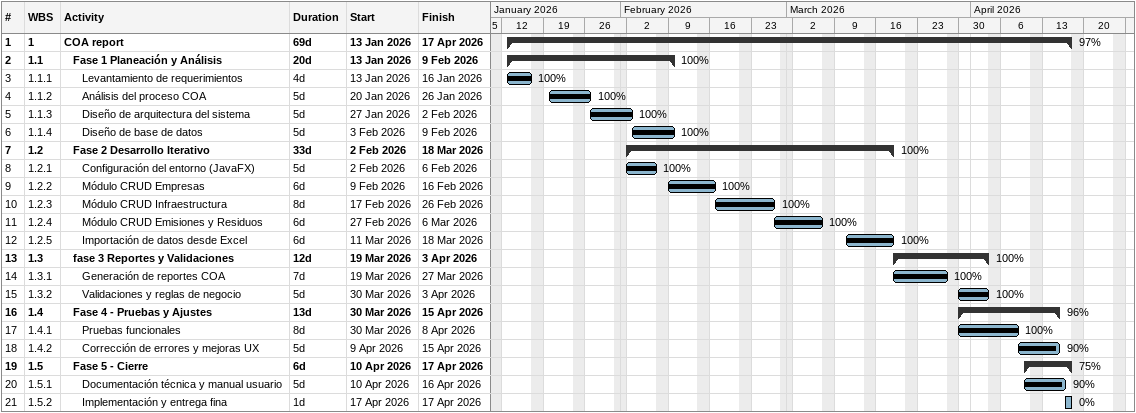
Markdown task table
| ID | WBS | Task | Duration | Start | Finish | % complete |
|---|---|---|---|---|---|---|
| 1 | 1 | **COA report** | 69d | 2026-01-13 | 2026-04-17 | 97 |
| 2 | 1.1 | **Fase 1 Planeación y Análisis** | 20d | 2026-01-13 | 2026-02-09 | 100 |
| 3 | 1.1.1 | Levantamiento de requerimientos | 4d | 2026-01-13 | 2026-01-16 | 100 |
| 4 | 1.1.2 | Análisis del proceso COA | 5d | 2026-01-20 | 2026-01-26 | 100 |
| 5 | 1.1.3 | Diseño de arquitectura del sistema | 5d | 2026-01-27 | 2026-02-02 | 100 |
| 6 | 1.1.4 | Diseño de base de datos | 5d | 2026-02-03 | 2026-02-09 | 100 |
| 7 | 1.2 | **Fase 2 Desarrollo Iterativo** | 33d | 2026-02-02 | 2026-03-18 | 100 |
| 8 | 1.2.1 | Configuración del entorno (JavaFX) | 5d | 2026-02-02 | 2026-02-06 | 100 |
| 9 | 1.2.2 | Módulo CRUD Empresas | 6d | 2026-02-09 | 2026-02-16 | 100 |
| 10 | 1.2.3 | Módulo CRUD Infraestructura | 8d | 2026-02-17 | 2026-02-26 | 100 |
| 11 | 1.2.4 | Módulo CRUD Emisiones y Residuos | 6d | 2026-02-27 | 2026-03-06 | 100 |
| 12 | 1.2.5 | Importación de datos desde Excel | 6d | 2026-03-11 | 2026-03-18 | 100 |
| 13 | 1.3 | **fase 3 Reportes y Validaciones** | 12d | 2026-03-19 | 2026-04-03 | 100 |
| 14 | 1.3.1 | Generación de reportes COA | 7d | 2026-03-19 | 2026-03-27 | 100 |
| 15 | 1.3.2 | Validaciones y reglas de negocio | 5d | 2026-03-30 | 2026-04-03 | 100 |
| 16 | 1.4 | **Fase 4 - Pruebas y Ajustes** | 13d | 2026-03-30 | 2026-04-15 | 96 |
| 17 | 1.4.1 | Pruebas funcionales | 8d | 2026-03-30 | 2026-04-08 | 100 |
| 18 | 1.4.2 | Corrección de errores y mejoras UX | 5d | 2026-04-09 | 2026-04-15 | 90 |
| 19 | 1.5 | **Fase 5 - Cierre** | 6d | 2026-04-10 | 2026-04-17 | 75 |
| 20 | 1.5.1 | Documentación técnica y manual usuario | 5d | 2026-04-10 | 2026-04-16 | 90 |
| 21 | 1.5.2 | Implementación y entrega fina | 1d | 2026-04-17 | 2026-04-17 | 0 |
